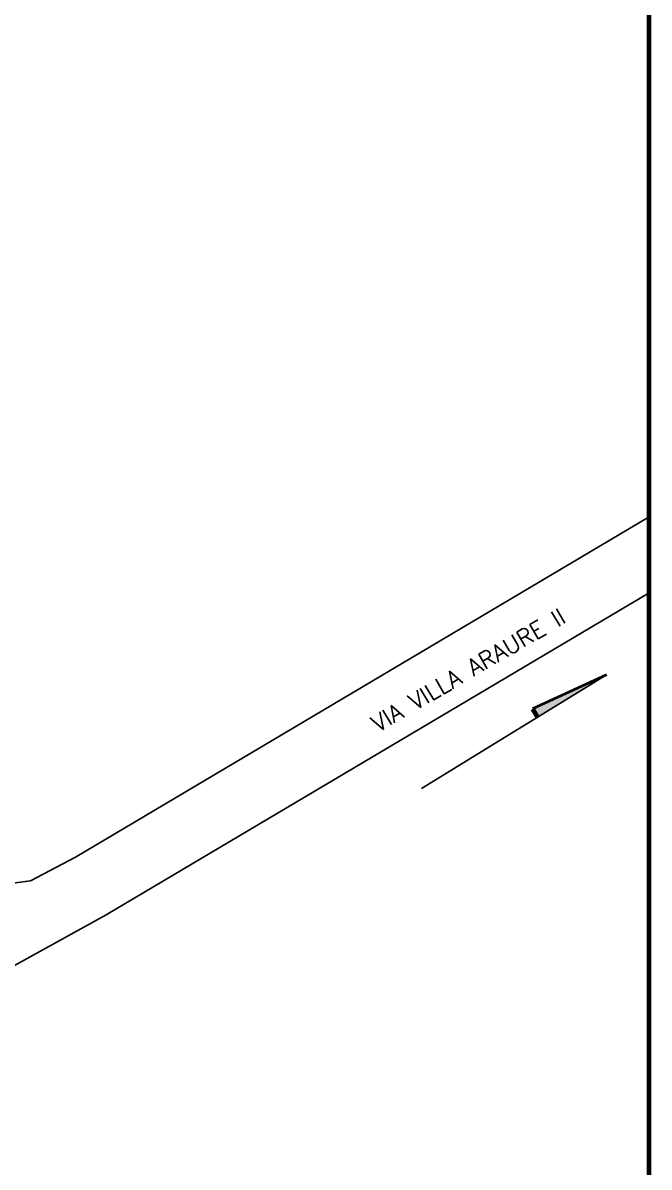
# Model space of a CAD drawing. Extents: x 472704 to 474638, y 1059265 to 1060325.
# Drawn here: x 474489.2 to 474638.2, y 1059666.4 to 1059938.8 of the extents above; entities that cross this region are included whole.
import ezdxf

# ---------------------------------------------------------------- set-up
doc = ezdxf.new("R2010")
doc.units = 0
doc.header["$LTSCALE"] = 0.4
doc.header["$MEASUREMENT"] = 0
doc.linetypes.add('ACAD_ISO04W100', pattern=[30.5, 24, -3, 0.5, -3])
for name, color, linetype, lineweight in [('1', 5, 'ACAD_ISO04W100', 80), ('MARCO', 1, 'CONTINUOUS', 106), ('texto-1', 3, 'CONTINUOUS', 40)]:
    doc.layers.add(name, color=color, linetype=linetype, lineweight=lineweight)
doc.layers.add('VIAEXISTENTE', color=3, linetype='CONTINUOUS')
doc.styles.get("Standard").update_dxf_attribs({"font": 'romans.shx'})

msp = doc.modelspace()

# ---------------------------------------------------------------- hatches: boundary and pattern name
at = {"layer": 'texto-1', "linetype": 'Continuous'}
msp.add_hatch(color=256, dxfattribs=at).paths.add_polyline_path([(474628.09, 1059783.6), (474610.49, 1059775.48), (474611.69, 1059773.53)])

# ---------------------------------------------------------------- linework, layer by layer
at = {"layer": '1', "linetype": 'Continuous'}
msp.add_line((474610.49, 1059775.48), (474611.69, 1059773.53), dxfattribs=at)
at = {"layer": 'MARCO', "color": 1, "lineweight": 106, "ltscale": 0.025}
msp.add_line((474638.23, 1059264.53), (474638.23, 1060324.53), dxfattribs=at)
at = {"layer": 'texto-1', "linetype": 'Continuous'}
msp.add_line((474628.09, 1059783.6), (474610.49, 1059775.48), dxfattribs=at)
at = {"layer": 'VIAEXISTENTE'}
for p, q in [((474501.72, 1059740.19), (474638.23, 1059821.25)), ((474509.07, 1059726.46), (474638.23, 1059803.15)), ((474491.07, 1059734.57), (474501.72, 1059740.19)), ((474485.68, 1059733.81), (474491.07, 1059734.57)), ((474484.92, 1059713.16), (474509.07, 1059726.46))]:
    msp.add_line(p, q, dxfattribs=at)
at = {"layer": 'VIAEXISTENTE', "linetype": 'Continuous'}
msp.add_line((474584.05, 1059756.56), (474628.09, 1059783.6), dxfattribs=at)

# ---------------------------------------------------------------- texts
at = {"layer": 'VIAEXISTENTE'}
msp.add_text('VIA VILLA ARAURE II', height=4, rotation=30.2911, dxfattribs=at).set_placement((474573.66, 1059769.84))

doc.saveas('drawing.dxf')
